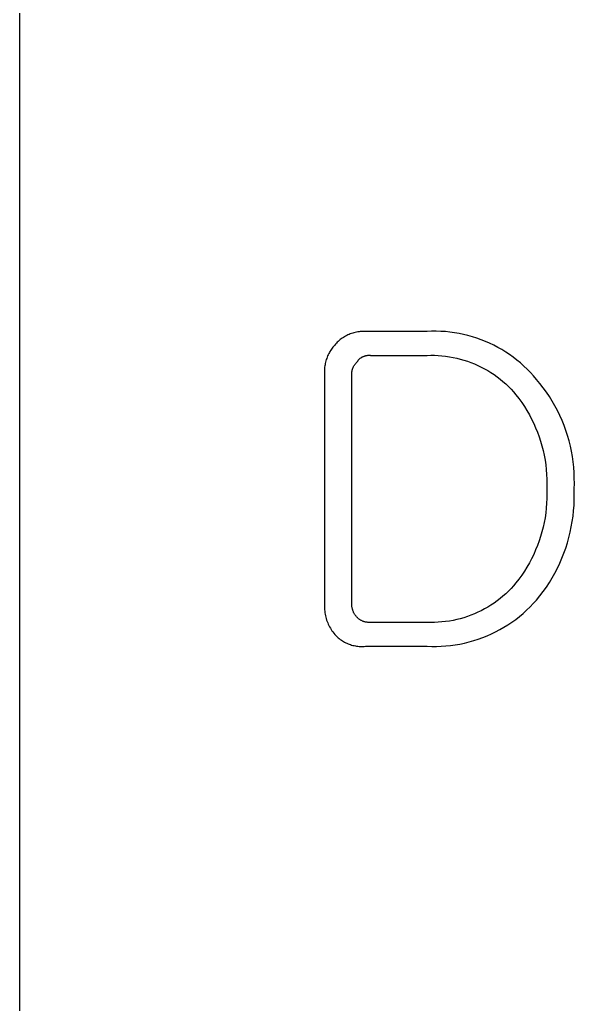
# Model space of a CAD drawing. Header units: millimetres. Extents: x 3033 to 5773, y 123 to 1487.
# Drawn here: x 4268.09 to 4284.8, y 311.72 to 341.38 of the extents above; entities that cross this region are included whole.
import ezdxf

# ---------------------------------------------------------------- set-up
doc = ezdxf.new("R2010")
doc.units = ezdxf.units.MM
doc.header["$MEASUREMENT"] = 0
doc.layers.add('TEX', color=70, linetype='Continuous')

msp = doc.modelspace()

# ---------------------------------------------------------------- linework, layer by layer
at = {"layer": 'TEX'}
for p, q in [((4268.085, 235.348), (4268.085, 385.348)), ((4277.942, 331.866), (4277.907, 331.848)), ((4277.977, 331.884), (4277.942, 331.866)), ((4278.012, 331.899), (4277.977, 331.884)), ((4278.049, 331.914), (4278.012, 331.899)), ((4278.085, 331.927), (4278.049, 331.914)), ((4278.122, 331.939), (4278.085, 331.927)), ((4278.16, 331.95), (4278.122, 331.939)), ((4278.198, 331.96), (4278.16, 331.95)), ((4278.236, 331.968), (4278.198, 331.96)), ((4278.274, 331.975), (4278.236, 331.968)), ((4278.313, 331.98), (4278.274, 331.975)), ((4278.352, 331.985), (4278.313, 331.98)), ((4278.39, 331.987), (4278.352, 331.985)), ((4278.429, 331.989), (4278.39, 331.987)), ((4278.468, 331.989), (4278.429, 331.989)), ((4278.507, 331.988), (4278.468, 331.989)), ((4280.363, 331.988), (4278.507, 331.988)), ((4280.501, 331.993), (4280.363, 331.988)), ((4280.64, 331.994), (4280.501, 331.993)), ((4280.778, 331.99), (4280.64, 331.994)), ((4280.916, 331.981), (4280.778, 331.99)), ((4281.054, 331.967), (4280.916, 331.981)), ((4281.191, 331.948), (4281.054, 331.967)), ((4281.327, 331.925), (4281.191, 331.948)), ((4281.463, 331.897), (4281.327, 331.925)), ((4281.597, 331.864), (4281.463, 331.897)), ((4277.579, 331.576), (4277.553, 331.546)), ((4277.605, 331.605), (4277.579, 331.576)), ((4277.631, 331.634), (4277.605, 331.605)), ((4277.658, 331.662), (4277.631, 331.634)), ((4277.686, 331.689), (4277.658, 331.662)), ((4277.716, 331.715), (4277.686, 331.689)), ((4277.746, 331.74), (4277.716, 331.715)), ((4277.776, 331.764), (4277.746, 331.74)), ((4277.808, 331.787), (4277.776, 331.764)), ((4277.84, 331.808), (4277.808, 331.787)), ((4277.874, 331.829), (4277.84, 331.808)), ((4277.907, 331.848), (4277.874, 331.829)), ((4281.73, 331.827), (4281.597, 331.864)), ((4281.862, 331.785), (4281.73, 331.827)), ((4281.993, 331.738), (4281.862, 331.785)), ((4282.121, 331.687), (4281.993, 331.738)), ((4282.248, 331.632), (4282.121, 331.687)), ((4282.373, 331.572), (4282.248, 331.632)), ((4282.495, 331.508), (4282.373, 331.572)), ((4277.383, 331.284), (4277.366, 331.248)), ((4277.4, 331.319), (4277.383, 331.284)), ((4277.419, 331.354), (4277.4, 331.319)), ((4277.438, 331.388), (4277.419, 331.354)), ((4277.459, 331.421), (4277.438, 331.388)), ((4277.481, 331.453), (4277.459, 331.421)), ((4277.504, 331.485), (4277.481, 331.453)), ((4277.528, 331.516), (4277.504, 331.485)), ((4277.553, 331.546), (4277.528, 331.516)), ((4282.616, 331.44), (4282.495, 331.508)), ((4282.734, 331.367), (4282.616, 331.44)), ((4282.849, 331.291), (4282.734, 331.367)), ((4282.961, 331.21), (4282.849, 331.291)), ((4277.288, 330.985), (4277.281, 330.947)), ((4277.295, 331.024), (4277.288, 330.985)), ((4277.304, 331.062), (4277.295, 331.024)), ((4277.314, 331.1), (4277.304, 331.062)), ((4277.325, 331.138), (4277.314, 331.1)), ((4277.338, 331.175), (4277.325, 331.138)), ((4277.351, 331.212), (4277.338, 331.175)), ((4277.366, 331.248), (4277.351, 331.212)), ((4278.175, 330.975), (4278.185, 330.988)), ((4278.185, 330.988), (4278.194, 331.001)), ((4278.194, 331.001), (4278.205, 331.014)), ((4278.205, 331.014), (4278.215, 331.026)), ((4278.215, 331.026), (4278.226, 331.038)), ((4278.226, 331.038), (4278.238, 331.049)), ((4278.238, 331.049), (4278.25, 331.06)), ((4278.25, 331.06), (4278.257, 331.072)), ((4278.257, 331.072), (4278.265, 331.085)), ((4278.265, 331.085), (4278.273, 331.096)), ((4278.273, 331.096), (4278.282, 331.108)), ((4278.282, 331.108), (4278.291, 331.119)), ((4278.291, 331.119), (4278.3, 331.13)), ((4278.3, 331.13), (4278.31, 331.14)), ((4278.31, 331.14), (4278.32, 331.151)), ((4278.32, 331.151), (4278.33, 331.16)), ((4278.33, 331.16), (4278.341, 331.17)), ((4278.341, 331.17), (4278.352, 331.179)), ((4278.352, 331.179), (4278.364, 331.188)), ((4278.364, 331.188), (4278.375, 331.196)), ((4278.375, 331.196), (4278.387, 331.204)), ((4278.387, 331.204), (4278.4, 331.211)), ((4278.4, 331.211), (4278.412, 331.219)), ((4278.412, 331.219), (4278.425, 331.225)), ((4278.425, 331.225), (4278.438, 331.231)), ((4278.438, 331.231), (4278.451, 331.237)), ((4278.451, 331.237), (4278.464, 331.242)), ((4278.464, 331.242), (4278.478, 331.247)), ((4278.478, 331.247), (4278.491, 331.252)), ((4278.491, 331.252), (4278.505, 331.256)), ((4278.505, 331.256), (4278.519, 331.259)), ((4278.519, 331.259), (4278.533, 331.262)), ((4278.533, 331.262), (4278.547, 331.264)), ((4278.547, 331.264), (4278.562, 331.266)), ((4278.562, 331.266), (4278.576, 331.268)), ((4278.576, 331.268), (4278.59, 331.269)), ((4278.59, 331.269), (4278.605, 331.269)), ((4278.605, 331.269), (4278.619, 331.269)), ((4278.619, 331.269), (4278.633, 331.269)), ((4278.633, 331.269), (4278.648, 331.268)), ((4278.648, 331.268), (4278.662, 331.266)), ((4278.662, 331.266), (4280.363, 331.266)), ((4280.363, 331.266), (4280.475, 331.269)), ((4280.475, 331.269), (4280.588, 331.269)), ((4280.588, 331.269), (4280.7, 331.264)), ((4280.7, 331.264), (4280.812, 331.256)), ((4280.812, 331.256), (4280.924, 331.243)), ((4280.924, 331.243), (4281.036, 331.227)), ((4281.036, 331.227), (4281.146, 331.207)), ((4281.146, 331.207), (4281.256, 331.184)), ((4281.256, 331.184), (4281.365, 331.157)), ((4281.365, 331.157), (4281.474, 331.125)), ((4281.474, 331.125), (4281.581, 331.091)), ((4281.581, 331.091), (4281.686, 331.052)), ((4281.686, 331.052), (4281.791, 331.01)), ((4281.791, 331.01), (4281.894, 330.965)), ((4283.071, 331.126), (4282.961, 331.21)), ((4283.178, 331.038), (4283.071, 331.126)), ((4283.281, 330.946), (4283.178, 331.038)), ((4277.271, 330.829), (4277.27, 330.79)), ((4277.27, 330.79), (4277.27, 330.751)), ((4277.27, 330.751), (4277.27, 323.741)), ((4277.273, 330.869), (4277.271, 330.829)), ((4277.277, 330.908), (4277.273, 330.869)), ((4277.281, 330.947), (4277.277, 330.908)), ((4278.095, 330.732), (4278.096, 330.748)), ((4278.095, 330.716), (4278.095, 330.732)), ((4278.095, 330.699), (4278.095, 330.716)), ((4278.095, 323.792), (4278.095, 330.699)), ((4278.096, 330.748), (4278.098, 330.764)), ((4278.098, 330.764), (4278.1, 330.78)), ((4278.1, 330.78), (4278.102, 330.796)), ((4278.102, 330.796), (4278.105, 330.812)), ((4278.105, 330.812), (4278.109, 330.828)), ((4278.109, 330.828), (4278.113, 330.843)), ((4278.113, 330.843), (4278.118, 330.859)), ((4278.118, 330.859), (4278.124, 330.874)), ((4278.124, 330.874), (4278.129, 330.889)), ((4278.129, 330.889), (4278.136, 330.904)), ((4278.136, 330.904), (4278.143, 330.919)), ((4278.143, 330.919), (4278.15, 330.933)), ((4278.15, 330.933), (4278.158, 330.947)), ((4278.158, 330.947), (4278.166, 330.961)), ((4278.166, 330.961), (4278.175, 330.975)), ((4281.894, 330.965), (4281.995, 330.916)), ((4281.995, 330.916), (4282.094, 330.863)), ((4282.094, 330.863), (4282.192, 330.808)), ((4282.192, 330.808), (4282.288, 330.749)), ((4282.288, 330.749), (4282.381, 330.686)), ((4282.381, 330.686), (4282.473, 330.621)), ((4283.382, 330.851), (4283.281, 330.946)), ((4283.479, 330.752), (4283.382, 330.851)), ((4283.572, 330.65), (4283.479, 330.752)), ((4282.473, 330.621), (4282.562, 330.552)), ((4282.562, 330.552), (4282.649, 330.481)), ((4282.649, 330.481), (4282.733, 330.406)), ((4282.733, 330.406), (4282.815, 330.329)), ((4283.662, 330.545), (4283.572, 330.65)), ((4283.766, 330.42), (4283.662, 330.545)), ((4283.866, 330.292), (4283.766, 330.42)), ((4282.815, 330.329), (4282.894, 330.249)), ((4282.894, 330.249), (4282.97, 330.166)), ((4282.97, 330.166), (4283.043, 330.081)), ((4283.961, 330.16), (4283.866, 330.292)), ((4284.052, 330.025), (4283.961, 330.16)), ((4283.043, 330.081), (4283.132, 329.966)), ((4283.132, 329.966), (4283.217, 329.848)), ((4283.217, 329.848), (4283.297, 329.727)), ((4284.138, 329.887), (4284.052, 330.025)), ((4284.219, 329.747), (4284.138, 329.887)), ((4283.297, 329.727), (4283.373, 329.604)), ((4283.373, 329.604), (4283.446, 329.478)), ((4284.295, 329.603), (4284.219, 329.747)), ((4284.366, 329.457), (4284.295, 329.603)), ((4283.446, 329.478), (4283.513, 329.35)), ((4283.513, 329.35), (4283.577, 329.219)), ((4283.577, 329.219), (4283.636, 329.087)), ((4284.432, 329.308), (4284.366, 329.457)), ((4284.493, 329.158), (4284.432, 329.308)), ((4283.636, 329.087), (4283.69, 328.952)), ((4283.69, 328.952), (4283.74, 328.816)), ((4284.548, 329.005), (4284.493, 329.158)), ((4284.599, 328.85), (4284.548, 329.005)), ((4283.74, 328.816), (4283.785, 328.678)), ((4283.785, 328.678), (4283.826, 328.538)), ((4284.643, 328.694), (4284.599, 328.85)), ((4284.683, 328.537), (4284.643, 328.694)), ((4283.826, 328.538), (4283.861, 328.398)), ((4283.861, 328.398), (4283.892, 328.256)), ((4284.716, 328.378), (4284.683, 328.537)), ((4284.745, 328.218), (4284.716, 328.378)), ((4283.892, 328.256), (4283.918, 328.113)), ((4283.918, 328.113), (4283.939, 327.97)), ((4284.767, 328.057), (4284.745, 328.218)), ((4284.784, 327.895), (4284.767, 328.057)), ((4283.939, 327.97), (4283.955, 327.826)), ((4283.955, 327.826), (4283.967, 327.681)), ((4284.796, 327.733), (4284.784, 327.895)), ((4284.801, 327.571), (4284.796, 327.733)), ((4283.967, 327.681), (4283.973, 327.536)), ((4283.973, 327.536), (4283.975, 327.391)), ((4284.802, 327.408), (4284.801, 327.571)), ((4283.975, 327.391), (4283.971, 327.246)), ((4283.971, 327.246), (4283.975, 327.101)), ((4284.796, 327.246), (4284.802, 327.408)), ((4284.8, 327.081), (4284.796, 327.246)), ((4283.973, 326.956), (4283.967, 326.811)), ((4283.975, 327.101), (4283.973, 326.956)), ((4284.793, 326.752), (4284.799, 326.917)), ((4284.799, 326.917), (4284.8, 327.081)), ((4283.955, 326.666), (4283.939, 326.522)), ((4283.967, 326.811), (4283.955, 326.666)), ((4284.763, 326.425), (4284.78, 326.588)), ((4284.78, 326.588), (4284.793, 326.752)), ((4283.892, 326.235), (4283.861, 326.094)), ((4283.918, 326.378), (4283.892, 326.235)), ((4283.939, 326.522), (4283.918, 326.378)), ((4284.711, 326.1), (4284.74, 326.262)), ((4284.74, 326.262), (4284.763, 326.425)), ((4283.826, 325.953), (4283.785, 325.814)), ((4283.861, 326.094), (4283.826, 325.953)), ((4284.637, 325.779), (4284.677, 325.939)), ((4284.677, 325.939), (4284.711, 326.1)), ((4283.74, 325.676), (4283.69, 325.539)), ((4283.785, 325.814), (4283.74, 325.676)), ((4284.593, 325.621), (4284.637, 325.779)), ((4283.636, 325.405), (4283.577, 325.272)), ((4283.69, 325.539), (4283.636, 325.405)), ((4284.487, 325.309), (4284.542, 325.464)), ((4284.542, 325.464), (4284.593, 325.621)), ((4283.513, 325.142), (4283.446, 325.013)), ((4283.577, 325.272), (4283.513, 325.142)), ((4284.361, 325.006), (4284.427, 325.156)), ((4284.427, 325.156), (4284.487, 325.309)), ((4283.297, 324.764), (4283.217, 324.644)), ((4283.373, 324.888), (4283.297, 324.764)), ((4283.446, 325.013), (4283.373, 324.888)), ((4284.215, 324.711), (4284.29, 324.857)), ((4284.29, 324.857), (4284.361, 325.006)), ((4283.132, 324.526), (4283.043, 324.411)), ((4283.217, 324.644), (4283.132, 324.526)), ((4284.049, 324.427), (4284.134, 324.568)), ((4284.134, 324.568), (4284.215, 324.711)), ((4282.815, 324.163), (4282.733, 324.085)), ((4282.894, 324.243), (4282.815, 324.163)), ((4282.97, 324.325), (4282.894, 324.243)), ((4283.043, 324.411), (4282.97, 324.325)), ((4283.864, 324.155), (4283.959, 324.289)), ((4283.959, 324.289), (4284.049, 324.427)), ((4282.473, 323.871), (4282.381, 323.805)), ((4282.562, 323.939), (4282.473, 323.871)), ((4282.649, 324.011), (4282.562, 323.939)), ((4282.733, 324.085), (4282.649, 324.011)), ((4283.566, 323.79), (4283.662, 323.895)), ((4283.662, 323.895), (4283.765, 324.023)), ((4283.765, 324.023), (4283.864, 324.155)), ((4277.27, 323.741), (4277.27, 323.695)), ((4277.27, 323.695), (4277.271, 323.65)), ((4277.271, 323.65), (4277.274, 323.605)), ((4277.274, 323.605), (4277.278, 323.56)), ((4278.095, 323.772), (4278.095, 323.792)), ((4278.095, 323.753), (4278.095, 323.772)), ((4278.096, 323.733), (4278.095, 323.753)), ((4278.098, 323.714), (4278.096, 323.733)), ((4278.101, 323.694), (4278.098, 323.714)), ((4278.104, 323.675), (4278.101, 323.694)), ((4278.107, 323.656), (4278.104, 323.675)), ((4278.112, 323.636), (4278.107, 323.656)), ((4278.117, 323.617), (4278.112, 323.636)), ((4278.122, 323.599), (4278.117, 323.617)), ((4278.129, 323.58), (4278.122, 323.599)), ((4278.136, 323.562), (4278.129, 323.58)), ((4281.995, 323.576), (4281.894, 323.527)), ((4282.094, 323.628), (4281.995, 323.576)), ((4282.192, 323.684), (4282.094, 323.628)), ((4282.288, 323.743), (4282.192, 323.684)), ((4282.381, 323.805), (4282.288, 323.743)), ((4283.258, 323.494), (4283.364, 323.589)), ((4283.364, 323.589), (4283.467, 323.688)), ((4283.467, 323.688), (4283.566, 323.79)), ((4277.278, 323.56), (4277.284, 323.515)), ((4277.284, 323.515), (4277.291, 323.47)), ((4277.291, 323.47), (4277.3, 323.426)), ((4277.3, 323.426), (4277.311, 323.382)), ((4277.311, 323.382), (4277.323, 323.338)), ((4277.323, 323.338), (4277.337, 323.295)), ((4277.337, 323.295), (4277.352, 323.253)), ((4278.143, 323.544), (4278.136, 323.562)), ((4278.151, 323.526), (4278.143, 323.544)), ((4278.16, 323.508), (4278.151, 323.526)), ((4278.169, 323.491), (4278.16, 323.508)), ((4278.179, 323.474), (4278.169, 323.491)), ((4278.189, 323.457), (4278.179, 323.474)), ((4278.2, 323.441), (4278.189, 323.457)), ((4278.212, 323.425), (4278.2, 323.441)), ((4278.224, 323.409), (4278.212, 323.425)), ((4278.237, 323.394), (4278.224, 323.409)), ((4278.25, 323.38), (4278.237, 323.394)), ((4278.262, 323.367), (4278.25, 323.38)), ((4278.275, 323.355), (4278.262, 323.367)), ((4278.288, 323.344), (4278.275, 323.355)), ((4278.301, 323.333), (4278.288, 323.344)), ((4278.315, 323.322), (4278.301, 323.333)), ((4278.33, 323.312), (4278.315, 323.322)), ((4278.344, 323.302), (4278.33, 323.312)), ((4278.359, 323.293), (4278.344, 323.302)), ((4278.374, 323.284), (4278.359, 323.293)), ((4278.39, 323.276), (4278.374, 323.284)), ((4278.406, 323.269), (4278.39, 323.276)), ((4278.422, 323.262), (4278.406, 323.269)), ((4281.146, 323.284), (4281.036, 323.264)), ((4281.256, 323.308), (4281.146, 323.284)), ((4281.365, 323.335), (4281.256, 323.308)), ((4281.474, 323.366), (4281.365, 323.335)), ((4281.581, 323.401), (4281.474, 323.366)), ((4281.686, 323.439), (4281.581, 323.401)), ((4281.791, 323.481), (4281.686, 323.439)), ((4281.894, 323.527), (4281.791, 323.481)), ((4282.92, 323.232), (4283.036, 323.315)), ((4283.036, 323.315), (4283.148, 323.403)), ((4283.148, 323.403), (4283.258, 323.494)), ((4277.352, 323.253), (4277.368, 323.21)), ((4277.368, 323.21), (4277.386, 323.169)), ((4277.386, 323.169), (4277.406, 323.128)), ((4277.406, 323.128), (4277.426, 323.088)), ((4277.426, 323.088), (4277.449, 323.048)), ((4277.449, 323.048), (4277.472, 323.01)), ((4277.472, 323.01), (4277.497, 322.972)), ((4277.497, 322.972), (4277.523, 322.935)), ((4278.438, 323.255), (4278.422, 323.262)), ((4278.455, 323.249), (4278.438, 323.255)), ((4278.471, 323.244), (4278.455, 323.249)), ((4278.488, 323.239), (4278.471, 323.244)), ((4278.505, 323.235), (4278.488, 323.239)), ((4278.522, 323.232), (4278.505, 323.235)), ((4278.54, 323.229), (4278.522, 323.232)), ((4278.557, 323.226), (4278.54, 323.229)), ((4278.574, 323.225), (4278.557, 323.226)), ((4278.592, 323.224), (4278.574, 323.225)), ((4278.609, 323.223), (4278.592, 323.224)), ((4278.627, 323.223), (4278.609, 323.223)), ((4278.644, 323.224), (4278.627, 323.223)), ((4278.662, 323.225), (4278.644, 323.224)), ((4280.363, 323.225), (4278.662, 323.225)), ((4280.475, 323.222), (4280.363, 323.225)), ((4280.588, 323.223), (4280.475, 323.222)), ((4280.7, 323.227), (4280.588, 323.223)), ((4280.812, 323.236), (4280.7, 323.227)), ((4280.924, 323.248), (4280.812, 323.236)), ((4281.036, 323.264), (4280.924, 323.248)), ((4282.431, 322.94), (4282.557, 323.007)), ((4282.557, 323.007), (4282.681, 323.078)), ((4282.681, 323.078), (4282.802, 323.153)), ((4282.802, 323.153), (4282.92, 323.232)), ((4277.523, 322.935), (4277.551, 322.899)), ((4277.551, 322.899), (4277.579, 322.864)), ((4277.579, 322.864), (4277.606, 322.836)), ((4277.606, 322.836), (4277.633, 322.809)), ((4277.633, 322.809), (4277.66, 322.783)), ((4277.66, 322.783), (4277.689, 322.758)), ((4277.689, 322.758), (4277.719, 322.734)), ((4277.719, 322.734), (4277.749, 322.711)), ((4277.749, 322.711), (4277.781, 322.689)), ((4277.781, 322.689), (4277.813, 322.668)), ((4281.634, 322.636), (4281.771, 322.675)), ((4281.771, 322.675), (4281.906, 322.719)), ((4281.906, 322.719), (4282.04, 322.767)), ((4282.04, 322.767), (4282.172, 322.82)), ((4282.172, 322.82), (4282.303, 322.878)), ((4282.303, 322.878), (4282.431, 322.94)), ((4277.813, 322.668), (4277.845, 322.648)), ((4277.845, 322.648), (4277.879, 322.629)), ((4277.879, 322.629), (4277.913, 322.612)), ((4277.913, 322.612), (4277.947, 322.595)), ((4277.947, 322.595), (4277.983, 322.58)), ((4277.983, 322.58), (4278.018, 322.566)), ((4278.018, 322.566), (4278.054, 322.554)), ((4278.054, 322.554), (4278.091, 322.542)), ((4278.091, 322.542), (4278.128, 322.532)), ((4278.128, 322.532), (4278.165, 322.524)), ((4278.165, 322.524), (4278.203, 322.516)), ((4278.203, 322.516), (4278.24, 322.51)), ((4278.24, 322.51), (4278.278, 322.505)), ((4278.278, 322.505), (4278.316, 322.501)), ((4278.316, 322.501), (4278.354, 322.499)), ((4278.354, 322.499), (4278.393, 322.498)), ((4278.393, 322.498), (4278.431, 322.499)), ((4278.431, 322.499), (4278.469, 322.5)), ((4278.469, 322.5), (4278.507, 322.503)), ((4278.507, 322.503), (4280.363, 322.503)), ((4280.363, 322.503), (4280.505, 322.498)), ((4280.505, 322.498), (4280.648, 322.498)), ((4280.648, 322.498), (4280.79, 322.503)), ((4280.79, 322.503), (4280.933, 322.513)), ((4280.933, 322.513), (4281.074, 322.528)), ((4281.074, 322.528), (4281.215, 322.548)), ((4281.215, 322.548), (4281.356, 322.572)), ((4281.356, 322.572), (4281.495, 322.602)), ((4281.495, 322.602), (4281.634, 322.636))]:
    msp.add_line(p, q, dxfattribs=at)

doc.saveas('drawing.dxf')
